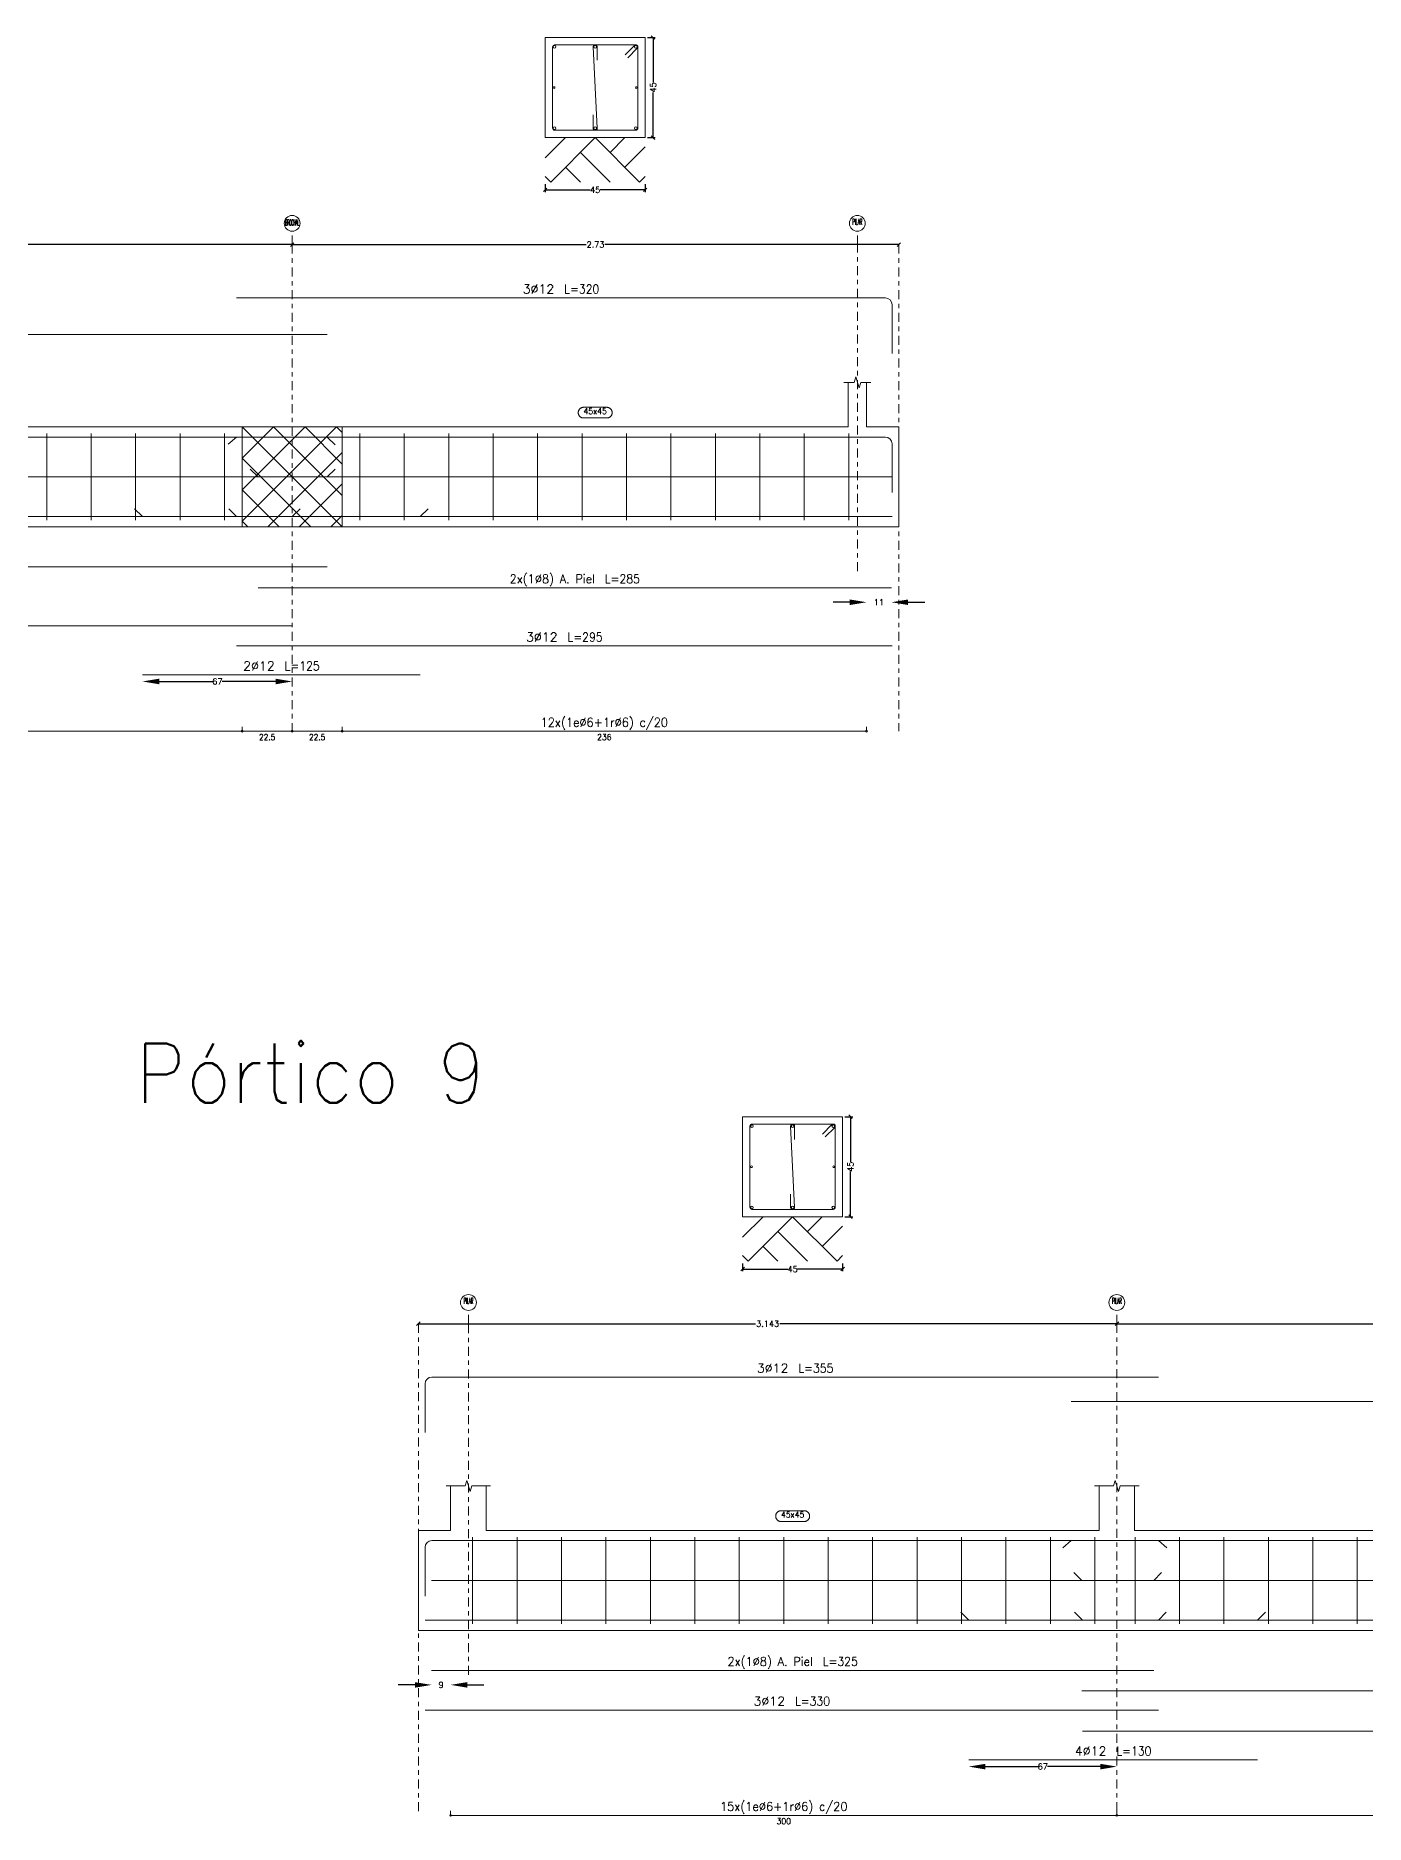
# Model space of a CAD drawing. Header units: millimetres. Extents: x 1 to 227, y -3 to 111.
# Drawn here: x 32.46 to 62.37, y -2.75 to 37.48 of the extents above; entities that cross this region are included whole.
import ezdxf
from ezdxf.enums import TextEntityAlignment as Align

# ---------------------------------------------------------------- set-up
doc = ezdxf.new("R2010")
doc.units = ezdxf.units.MM
doc.linetypes.add('CYPE_RAYAPUNTO', pattern=[0.4125, 0.2025, -0.105, 0, -0.105])
for name, color, linetype, lineweight in [('ALZ_ARM_LONG_ARM_TEXTOS', 3, 'Continuous', 9), ('ALZ_ARM_LONG_TXT_LONG', 3, 'Continuous', 9), ('ALZ_ARM_TRANS_TXT_EST', 3, 'Continuous', 9), ('ALZ_CONT_NUDOS', 122, 'Continuous', 9), ('ALZ_CONT_VIG_HORMIGON', 2, 'Continuous', 9), ('ALZ_COT_COT_ARM', 3, 'Continuous', 0), ('ALZ_COT_COT_EST', 3, 'Continuous', 0), ('ALZ_COT_COT_LIN_APOYOS', 2, 'CYPE_RAYAPUNTO', 0), ('ALZ_COT_LONGITUD_PROYECTADA', 122, 'Continuous', 0), ('ALZ_COT_TEXTOS_ESTRIBOS', 122, 'Continuous', 0), ('ALZ_REF_COT_LIN_AUX_COTA', 2, 'CYPE_RAYAPUNTO', 9), ('ALZ_REF_REF_NOMBRE', 3, 'Continuous', 9), ('ALZ_REF_REF_REFERENCIA', 3, 'Continuous', 9), ('ALZ_REF_REFERENCIA_PORTICO', 3, 'Continuous', 9), ('ALZ_REF_TEXTO_REF_NOMBRE', 3, 'Continuous', 9), ('ALZ_REF_TEXTO_REF_REFERENCIA', 3, 'Continuous', 9), ('ARM_LONGITUDINAL_Ø12', 171, 'Continuous', 9), ('ARM_LONGITUDINAL_Ø8', 32, 'Continuous', 9), ('ARM_TRANSVERSAL_Ø6', 151, 'Continuous', 9), ('SEC_CONT_TERRENO_SECCION', 36, 'Continuous', 0), ('SEC_CONT_VIG_HORMIGON_SECCION', 2, 'Continuous', 9), ('SEC_COTAS_SEC_DIM_VIGA', 122, 'Continuous', 0)]:
    doc.layers.add(name, color=color, linetype=linetype, lineweight=lineweight)
doc.styles.add('CYPETXT_0.2_romans', font='romans__.ttf', dxfattribs={"height": 0.133333})
doc.styles.add('CYPETXT_romans', font='romans__.ttf', dxfattribs={"height": 0.2})
doc.dimstyles.new('cype_arrow', dxfattribs={"dimtxt": 0.18, "dimasz": 0.375, "dimexe": 0.05, "dimexo": 0.05, "dimgap": 0, "dimtad": 0, "dimdec": 4, "dimzin": 0, "dimdsep": 46, "dimtxsty": 'CYPETXT_0.2_romans', "dimcen": 0.09, "dimadec": 0, "dimazin": 0, "dimtfac": 1, "dimtdec": 4, "dimtofl": 0, "dimtmove": 2, "dimatfit": 3, "dimfxl": 1, "dimtolj": 1, "dimtzin": 0, "dimarcsym": 0})
doc.dimstyles.new('cype_oblique', dxfattribs={"dimtxt": 0.18, "dimasz": 0.18, "dimexe": 0.05, "dimexo": 0.05, "dimgap": 0, "dimtad": 0, "dimdec": 4, "dimzin": 0, "dimdsep": 46, "dimtxsty": 'CYPETXT_0.2_romans', "dimblk": 'OBLIQUE', "dimtsz": 0.04, "dimcen": 0.09, "dimadec": 0, "dimazin": 0, "dimtfac": 1, "dimtdec": 4, "dimtofl": 0, "dimtmove": 2, "dimatfit": 3, "dimfxl": 1, "dimtolj": 1, "dimtzin": 0, "dimarcsym": 0})

# ---------------------------------------------------------------- blocks, each defined once
blk = doc.blocks.new('*D106')
at = {"layer": 'Defpoints', "color": 0, "transparency": 16777216}
for p in [(43.917, 34.193), (46.167, 34.193), (46.167, 34.016)]:
    blk.add_point(p, dxfattribs=at)
at = {"layer": 'SEC_COTAS_SEC_DIM_VIGA', "color": 0, "lineweight": -2, "transparency": 16777216}
for p, q in [((43.877, 33.976), (43.957, 34.056)), ((43.917, 34.143), (43.917, 33.966)), ((43.917, 34.016), (44.932, 34.016)), ((46.167, 34.016), (45.153, 34.016)), ((46.127, 33.976), (46.207, 34.056)), ((46.167, 34.143), (46.167, 33.966))]:
    blk.add_line(p, q, dxfattribs=at)
at = {"layer": 'SEC_COTAS_SEC_DIM_VIGA', "color": 0, "transparency": 16777216, "insert": (45.042, 34.016), "char_height": 0.1333, "attachment_point": 5, "style": 'CYPETXT_0.2_romans'}
blk.add_mtext('\\A1;45', dxfattribs=at)
blk = doc.blocks.new('_OBLIQUE')
at = {"color": 0, "linetype": 'ByBlock', "lineweight": -2}
blk.add_line((-0.5, -0.5), (0.5, 0.5), dxfattribs=at)
blk = doc.blocks.new('*D107')
at = {"layer": 'Defpoints', "color": 0, "transparency": 16777216}
for p in [(46.167, 37.443), (46.345, 37.443), (46.167, 35.193)]:
    blk.add_point(p, dxfattribs=at)
at = {"layer": 'SEC_COTAS_SEC_DIM_VIGA', "color": 0, "lineweight": -2, "transparency": 16777216}
for p, q in [((46.217, 37.443), (46.395, 37.443)), ((46.385, 37.403), (46.305, 37.483)), ((46.345, 37.443), (46.345, 36.428)), ((46.345, 35.193), (46.345, 36.208)), ((46.217, 35.193), (46.395, 35.193)), ((46.385, 35.153), (46.305, 35.233))]:
    blk.add_line(p, q, dxfattribs=at)
at = {"layer": 'SEC_COTAS_SEC_DIM_VIGA', "color": 0, "transparency": 16777216, "insert": (46.345, 36.318), "char_height": 0.1333, "attachment_point": 5, "rotation": 90, "style": 'CYPETXT_0.2_romans'}
blk.add_mtext('\\A1;45', dxfattribs=at)
blk = doc.blocks.new('*D109')
at = {"layer": 'ALZ_COT_LONGITUD_PROYECTADA', "color": 0, "lineweight": -2, "transparency": 16777216}
for p, q in [((23.265, 32.745), (23.345, 32.825)), ((23.305, 32.785), (30.491, 32.785)), ((38.225, 32.785), (31.039, 32.785)), ((38.185, 32.745), (38.265, 32.825))]:
    blk.add_line(p, q, dxfattribs=at)
at = {"layer": 'Defpoints', "color": 0, "transparency": 16777216}
for p in [(23.305, 32.785), (23.305, 32.785), (38.225, 32.785)]:
    blk.add_point(p, dxfattribs=at)
at = {"layer": 'ALZ_COT_LONGITUD_PROYECTADA', "color": 0, "transparency": 16777216, "insert": (30.765, 32.785), "char_height": 0.1333, "attachment_point": 5, "style": 'CYPETXT_0.2_romans'}
blk.add_mtext('\\A1;2.984', dxfattribs=at)
blk = doc.blocks.new('*D110')
at = {"layer": 'ALZ_COT_LONGITUD_PROYECTADA', "color": 0, "lineweight": -2, "transparency": 16777216}
for p, q in [((38.185, 32.745), (38.265, 32.825)), ((38.225, 32.785), (44.841, 32.785)), ((51.873, 32.785), (45.256, 32.785)), ((51.833, 32.745), (51.913, 32.825))]:
    blk.add_line(p, q, dxfattribs=at)
at = {"layer": 'Defpoints', "color": 0, "transparency": 16777216}
for p in [(38.225, 32.785), (38.225, 32.785), (51.873, 32.785)]:
    blk.add_point(p, dxfattribs=at)
at = {"layer": 'ALZ_COT_LONGITUD_PROYECTADA', "color": 0, "transparency": 16777216, "insert": (45.049, 32.785), "char_height": 0.1333, "attachment_point": 5, "style": 'CYPETXT_0.2_romans'}
blk.add_mtext('\\A1;2.73', dxfattribs=at)
blk = doc.blocks.new('*D114')
at = {"layer": 'ALZ_COT_COT_ARM', "color": 0, "lineweight": -2, "transparency": 16777216}
for p, q in [((50.77, 24.739), (50.395, 24.739)), ((52.082, 24.739), (52.457, 24.739))]:
    blk.add_line(p, q, dxfattribs=at)
at = {"layer": 'ALZ_COT_COT_ARM', "color": 0, "transparency": 16777216}
for points in [[(50.77, 24.802), (50.77, 24.677), (51.145, 24.739)], [(52.082, 24.802), (52.082, 24.677), (51.707, 24.739)]]:
    blk.add_solid(points, dxfattribs=at)
at = {"layer": 'Defpoints', "color": 0, "transparency": 16777216}
for p in [(51.145, 24.739), (51.707, 24.739), (51.707, 24.739)]:
    blk.add_point(p, dxfattribs=at)
at = {"layer": 'ALZ_COT_COT_ARM', "color": 0, "transparency": 16777216, "insert": (51.426, 24.739), "char_height": 0.1333, "attachment_point": 5, "style": 'CYPETXT_0.2_romans'}
blk.add_mtext('\\A1;11', dxfattribs=at)
blk = doc.blocks.new('*D116')
at = {"layer": 'ALZ_COT_COT_ARM', "color": 0, "lineweight": -2, "transparency": 16777216}
for p, q in [((35.232, 22.957), (36.434, 22.957)), ((37.85, 22.957), (36.648, 22.957))]:
    blk.add_line(p, q, dxfattribs=at)
at = {"layer": 'ALZ_COT_COT_ARM', "color": 0, "transparency": 16777216}
for points in [[(35.232, 23.019), (35.232, 22.894), (34.857, 22.957)], [(37.85, 23.019), (37.85, 22.894), (38.225, 22.957)]]:
    blk.add_solid(points, dxfattribs=at)
at = {"layer": 'Defpoints', "color": 0, "transparency": 16777216}
for p in [(34.857, 22.957), (38.225, 22.957), (38.225, 22.957)]:
    blk.add_point(p, dxfattribs=at)
at = {"layer": 'ALZ_COT_COT_ARM', "color": 0, "transparency": 16777216, "insert": (36.541, 22.957), "char_height": 0.1333, "attachment_point": 5, "style": 'CYPETXT_0.2_romans'}
blk.add_mtext('\\A1;67', dxfattribs=at)
blk = doc.blocks.new('*D120')
at = {"layer": 'Defpoints', "color": 0, "transparency": 16777216}
for p in [(48.36, 9.915), (50.61, 9.915), (50.61, 9.738)]:
    blk.add_point(p, dxfattribs=at)
at = {"layer": 'SEC_COTAS_SEC_DIM_VIGA', "color": 0, "lineweight": -2, "transparency": 16777216}
for p, q in [((48.32, 9.698), (48.4, 9.778)), ((48.36, 9.865), (48.36, 9.688)), ((48.36, 9.738), (49.375, 9.738)), ((50.61, 9.738), (49.595, 9.738)), ((50.57, 9.698), (50.65, 9.778)), ((50.61, 9.865), (50.61, 9.688))]:
    blk.add_line(p, q, dxfattribs=at)
at = {"layer": 'SEC_COTAS_SEC_DIM_VIGA', "color": 0, "transparency": 16777216, "insert": (49.485, 9.738), "char_height": 0.1333, "attachment_point": 5, "style": 'CYPETXT_0.2_romans'}
blk.add_mtext('\\A1;45', dxfattribs=at)
blk = doc.blocks.new('*D121')
at = {"layer": 'Defpoints', "color": 0, "transparency": 16777216}
for p in [(50.61, 13.165), (50.787, 13.165), (50.61, 10.915)]:
    blk.add_point(p, dxfattribs=at)
at = {"layer": 'SEC_COTAS_SEC_DIM_VIGA', "color": 0, "lineweight": -2, "transparency": 16777216}
for p, q in [((50.66, 13.165), (50.837, 13.165)), ((50.827, 13.125), (50.747, 13.205)), ((50.787, 13.165), (50.787, 12.151)), ((50.787, 10.915), (50.787, 11.93)), ((50.66, 10.915), (50.837, 10.915)), ((50.827, 10.875), (50.747, 10.955))]:
    blk.add_line(p, q, dxfattribs=at)
at = {"layer": 'SEC_COTAS_SEC_DIM_VIGA', "color": 0, "transparency": 16777216, "insert": (50.787, 12.04), "char_height": 0.1333, "attachment_point": 5, "rotation": 90, "style": 'CYPETXT_0.2_romans'}
blk.add_mtext('\\A1;45', dxfattribs=at)
blk = doc.blocks.new('*D124')
at = {"layer": 'ALZ_COT_LONGITUD_PROYECTADA', "color": 0, "lineweight": -2, "transparency": 16777216}
for p, q in [((41.025, 8.469), (41.105, 8.549)), ((41.065, 8.509), (48.652, 8.509)), ((56.78, 8.509), (49.193, 8.509)), ((56.74, 8.469), (56.82, 8.549))]:
    blk.add_line(p, q, dxfattribs=at)
at = {"layer": 'Defpoints', "color": 0, "transparency": 16777216}
for p in [(41.065, 8.509), (41.065, 8.509), (56.78, 8.509)]:
    blk.add_point(p, dxfattribs=at)
at = {"layer": 'ALZ_COT_LONGITUD_PROYECTADA', "color": 0, "transparency": 16777216, "insert": (48.922, 8.509), "char_height": 0.1333, "attachment_point": 5, "style": 'CYPETXT_0.2_romans'}
blk.add_mtext('\\A1;3.143', dxfattribs=at)
blk = doc.blocks.new('*D125')
at = {"layer": 'ALZ_COT_LONGITUD_PROYECTADA', "color": 0, "lineweight": -2, "transparency": 16777216}
for p, q in [((56.74, 8.469), (56.82, 8.549)), ((56.78, 8.509), (64.571, 8.509)), ((72.905, 8.509), (65.113, 8.509)), ((72.865, 8.469), (72.945, 8.549))]:
    blk.add_line(p, q, dxfattribs=at)
at = {"layer": 'Defpoints', "color": 0, "transparency": 16777216}
for p in [(56.78, 8.509), (56.78, 8.509), (72.905, 8.509)]:
    blk.add_point(p, dxfattribs=at)
at = {"layer": 'ALZ_COT_LONGITUD_PROYECTADA', "color": 0, "transparency": 16777216, "insert": (64.842, 8.509), "char_height": 0.1333, "attachment_point": 5, "style": 'CYPETXT_0.2_romans'}
blk.add_mtext('\\A1;3.225', dxfattribs=at)
blk = doc.blocks.new('*D126')
at = {"layer": 'ALZ_COT_COT_ARM', "color": 0, "lineweight": -2, "transparency": 16777216}
for p, q in [((40.985, 0.384), (40.61, 0.384)), ((42.165, 0.384), (42.54, 0.384))]:
    blk.add_line(p, q, dxfattribs=at)
at = {"layer": 'ALZ_COT_COT_ARM', "color": 0, "transparency": 16777216}
for points in [[(40.985, 0.446), (40.985, 0.321), (41.36, 0.384)], [(42.165, 0.446), (42.165, 0.321), (41.79, 0.384)]]:
    blk.add_solid(points, dxfattribs=at)
at = {"layer": 'Defpoints', "color": 0, "transparency": 16777216}
for p in [(41.36, 0.384), (41.79, 0.384), (41.79, 0.384)]:
    blk.add_point(p, dxfattribs=at)
at = {"layer": 'ALZ_COT_COT_ARM', "color": 0, "transparency": 16777216, "insert": (41.575, 0.384), "char_height": 0.1333, "attachment_point": 5, "style": 'CYPETXT_0.2_romans'}
blk.add_mtext('\\A1;9', dxfattribs=at)
blk = doc.blocks.new('*D128')
at = {"layer": 'ALZ_COT_COT_ARM', "color": 0, "lineweight": -2, "transparency": 16777216}
for p, q in [((53.821, -1.454), (55.006, -1.454)), ((56.405, -1.454), (55.219, -1.454))]:
    blk.add_line(p, q, dxfattribs=at)
at = {"layer": 'ALZ_COT_COT_ARM', "color": 0, "transparency": 16777216}
for points in [[(53.821, -1.392), (53.821, -1.517), (53.446, -1.454)], [(56.405, -1.392), (56.405, -1.517), (56.78, -1.454)]]:
    blk.add_solid(points, dxfattribs=at)
at = {"layer": 'Defpoints', "color": 0, "transparency": 16777216}
for p in [(53.446, -1.454), (56.78, -1.454), (56.78, -1.454)]:
    blk.add_point(p, dxfattribs=at)
at = {"layer": 'ALZ_COT_COT_ARM', "color": 0, "transparency": 16777216, "insert": (55.113, -1.454), "char_height": 0.1333, "attachment_point": 5, "style": 'CYPETXT_0.2_romans'}
blk.add_mtext('\\A1;67', dxfattribs=at)

msp = doc.modelspace()

# ---------------------------------------------------------------- linework, layer by layer
at = {"layer": 'ALZ_CONT_NUDOS'}
for p, q in [((50.73536, 28.685), (50.73536, 29.685)), ((51.14537, 28.685), (51.14537, 29.685)), ((37.09949, 28.685), (37.09949, 28.685)), ((39.34953, 28.685), (39.34953, 28.685)), ((37.09949, 26.435), (37.09949, 26.435)), ((39.34953, 26.435), (39.34953, 26.435)), ((41.79005, 3.8607), (41.79005, 4.8607)), ((42.59005, 3.8607), (42.59005, 4.8607)), ((56.37955, 3.8607), (56.37955, 4.8607)), ((57.17955, 3.8607), (57.17955, 4.8607))]:
    msp.add_line(p, q, dxfattribs=at)
at = {"layer": 'ALZ_CONT_NUDOS', "lineweight": 0}
for p, q in [((37.09949, 27.27079), (38.51371, 28.685)), ((37.09949, 27.9779), (37.8066, 28.685)), ((37.09949, 26.56368), (39.22081, 28.685)), ((39.34949, 26.435), (37.09949, 28.685)), ((39.34949, 27.14211), (37.8066, 28.685)), ((39.34949, 27.84922), (38.51371, 28.685)), ((39.34949, 28.55632), (39.22081, 28.685)), ((38.64239, 26.435), (37.09949, 27.9779)), ((37.67792, 26.435), (39.34949, 28.10657)), ((38.38503, 26.435), (39.34949, 27.39946)), ((37.93528, 26.435), (37.09949, 27.27079)), ((37.22817, 26.435), (37.09949, 26.56368)), ((39.09213, 26.435), (39.34949, 26.69236))]:
    msp.add_line(p, q, dxfattribs=at)
at = {"layer": 'ALZ_CONT_NUDOS'}
for points in [[(50.63536, 29.685), (50.86537, 29.685), (50.90287, 29.81), (50.97787, 29.56), (51.01537, 29.685), (51.24537, 29.685)], [(37.09949, 28.685), (39.34953, 28.685)], [(51.14537, 28.685), (51.87251, 28.685), (51.87251, 26.435), (51.14537, 26.435), (50.73536, 26.435)], [(37.09949, 26.435), (39.34953, 26.435)], [(41.69005, 4.8607), (42.11505, 4.8607), (42.15255, 4.9857), (42.22755, 4.7357), (42.26505, 4.8607), (42.69005, 4.8607)], [(56.27955, 4.8607), (56.70455, 4.8607), (56.74205, 4.9857), (56.81705, 4.7357), (56.85455, 4.8607), (57.27955, 4.8607)], [(41.79005, 3.8607), (41.06505, 3.8607), (41.06505, 1.6107), (41.79005, 1.6107), (42.59005, 1.6107)], [(56.37955, 1.6107), (57.17955, 1.6107)]]:
    msp.add_lwpolyline(points, dxfattribs=at)
at = {"layer": 'ALZ_CONT_NUDOS', "lineweight": 0}
msp.add_lwpolyline([(37.09949, 28.685), (37.09949, 26.435), (39.34949, 26.435), (39.34949, 28.685), (37.09949, 28.685)], close=True, dxfattribs=at)
at = {"layer": 'ALZ_CONT_VIG_HORMIGON'}
for p, q in [((23.51049, 28.685), (37.09949, 28.685)), ((39.34953, 28.685), (50.73536, 28.685)), ((23.51049, 26.435), (37.09949, 26.435)), ((39.34953, 26.435), (50.73536, 26.435)), ((42.59005, 3.8607), (56.37955, 3.8607)), ((57.17955, 3.8607), (70.79756, 3.8607)), ((42.59005, 1.6107), (56.37955, 1.6107)), ((57.17955, 1.6107), (70.79756, 1.6107))]:
    msp.add_line(p, q, dxfattribs=at)
at = {"layer": 'ALZ_COT_COT_EST'}
for p, q in [((37.09949, 21.83768), (37.09949, 21.93768)), ((38.22451, 21.83768), (38.22451, 21.93768)), ((39.34953, 21.83768), (39.34953, 21.93768)), ((41.79005, -2.55062), (41.79005, -2.45062)), ((56.77955, -2.55062), (56.77955, -2.45062))]:
    msp.add_line(p, q, dxfattribs=at)
for points in [[(23.30549, 21.83768), (37.09949, 21.83768), (37.09949, 21.93768)], [(37.09949, 21.83768), (38.22451, 21.83768), (38.22451, 21.93768)], [(38.22451, 21.83768), (39.34953, 21.83768), (39.34953, 21.93768)], [(39.34953, 21.83768), (51.14537, 21.83768), (51.14537, 21.93768)], [(41.79005, -2.55062), (56.77955, -2.55062), (56.77955, -2.45062)], [(56.77955, -2.55062), (71.59756, -2.55062), (71.59756, -2.45062)]]:
    msp.add_lwpolyline(points, dxfattribs=at)
for centre in [(37.09949, 21.83768), (37.09949, 21.83768), (38.22451, 21.83768), (38.22451, 21.83768), (39.34953, 21.83768), (39.34953, 21.83768), (51.14537, 21.83768), (41.79005, -2.55062), (56.77955, -2.55062), (56.77955, -2.55062)]:
    msp.add_circle(centre, 0.02, dxfattribs=at)
at = {"layer": 'ALZ_COT_COT_LIN_APOYOS'}
for p, q in [((38.22451, 32.785), (38.22451, 21.83768)), ((51.87251, 32.785), (51.87251, 21.83768)), ((41.06505, 8.50922), (41.06505, -2.55062)), ((56.77955, 8.50922), (56.77955, -2.55062))]:
    msp.add_line(p, q, dxfattribs=at)
at = {"layer": 'ALZ_REF_COT_LIN_AUX_COTA'}
for p, q in [((38.22451, 32.785), (38.22451, 33.085)), ((50.94037, 32.785), (50.94037, 33.085)), ((50.94037, 25.435), (50.94037, 32.785)), ((42.19005, 8.50922), (42.19005, 8.80922)), ((42.19005, 0.6107), (42.19005, 8.50922)), ((56.77955, 8.50922), (56.77955, 8.80922))]:
    msp.add_line(p, q, dxfattribs=at)
at = {"layer": 'ALZ_REF_REF_NOMBRE'}
for points in [[(45.30444, 29.125), (45.31246, 29.12473), (45.32044, 29.12393), (45.32835, 29.1226), (45.33615, 29.12074), (45.34381, 29.11836), (45.35129, 29.11548), (45.35856, 29.1121), (45.3656, 29.10825), (45.37236, 29.10393), (45.37881, 29.09918), (45.38494, 29.094), (45.3907, 29.08842), (45.39608, 29.08248), (45.40105, 29.07618), (45.40559, 29.06957), (45.40968, 29.06267), (45.41329, 29.05551), (45.41642, 29.04813), (45.41906, 29.04055), (45.42117, 29.03282), (45.42277, 29.02496), (45.42384, 29.01701), (45.42438, 29.00901), (45.42438, 29.00099), (45.42384, 28.99299), (45.42277, 28.98504), (45.42117, 28.97718), (45.41906, 28.96945), (45.41642, 28.96187), (45.41329, 28.95449), (45.40968, 28.94733), (45.40559, 28.94043), (45.40105, 28.93382), (45.39608, 28.92752), (45.3907, 28.92158), (45.38494, 28.916), (45.37881, 28.91082), (45.37236, 28.90607), (45.3656, 28.90175), (45.35856, 28.8979), (45.35129, 28.89452), (45.34381, 28.89164), (45.33615, 28.88926), (45.32835, 28.8874), (45.32044, 28.88607), (45.31246, 28.88527), (45.30444, 28.885), (44.78044, 28.885), (44.77243, 28.88527), (44.76445, 28.88607), (44.75654, 28.8874), (44.74874, 28.88926), (44.74108, 28.89164), (44.7336, 28.89452), (44.72632, 28.8979), (44.71929, 28.90175), (44.71253, 28.90607), (44.70607, 28.91082), (44.69995, 28.916), (44.69418, 28.92158), (44.6888, 28.92752), (44.68383, 28.93382), (44.6793, 28.94043), (44.67521, 28.94733), (44.67159, 28.95449), (44.66846, 28.96187), (44.66583, 28.96945), (44.66371, 28.97718), (44.66211, 28.98504), (44.66105, 28.99299), (44.66051, 29.00099), (44.66051, 29.00901), (44.66105, 29.01701), (44.66211, 29.02496), (44.66371, 29.03282), (44.66583, 29.04055), (44.66846, 29.04813), (44.67159, 29.05551), (44.67521, 29.06267), (44.6793, 29.06957), (44.68383, 29.07618), (44.6888, 29.08248), (44.69418, 29.08842), (44.69995, 29.094), (44.70607, 29.09918), (44.71253, 29.10393), (44.71929, 29.10825), (44.72632, 29.1121), (44.7336, 29.11548), (44.74108, 29.11836), (44.74874, 29.12074), (44.75654, 29.1226), (44.76445, 29.12393), (44.77243, 29.12473), (44.78044, 29.125), (45.30444, 29.125)], [(49.7468, 4.3007), (49.75481, 4.30043), (49.76279, 4.29963), (49.7707, 4.29829), (49.7785, 4.29643), (49.78616, 4.29406), (49.79364, 4.29118), (49.80092, 4.2878), (49.80795, 4.28395), (49.81471, 4.27963), (49.82117, 4.27487), (49.82729, 4.2697), (49.83306, 4.26412), (49.83843, 4.25817), (49.8434, 4.25188), (49.84794, 4.24527), (49.85203, 4.23837), (49.85565, 4.23121), (49.85878, 4.22383), (49.86141, 4.21625), (49.86353, 4.20852), (49.86512, 4.20066), (49.86619, 4.19271), (49.86673, 4.18471), (49.86673, 4.17669), (49.86619, 4.16869), (49.86512, 4.16074), (49.86353, 4.15288), (49.86141, 4.14514), (49.85878, 4.13757), (49.85565, 4.13019), (49.85203, 4.12303), (49.84794, 4.11613), (49.8434, 4.10952), (49.83843, 4.10322), (49.83306, 4.09727), (49.82729, 4.0917), (49.82117, 4.08652), (49.81471, 4.08176), (49.80795, 4.07745), (49.80092, 4.0736), (49.79364, 4.07022), (49.78616, 4.06734), (49.7785, 4.06496), (49.7707, 4.0631), (49.76279, 4.06177), (49.75481, 4.06097), (49.7468, 4.0607), (49.2228, 4.0607), (49.21478, 4.06097), (49.2068, 4.06177), (49.19889, 4.0631), (49.19109, 4.06496), (49.18343, 4.06734), (49.17595, 4.07022), (49.16868, 4.0736), (49.16164, 4.07745), (49.15488, 4.08176), (49.14843, 4.08652), (49.1423, 4.0917), (49.13654, 4.09727), (49.13116, 4.10322), (49.12619, 4.10952), (49.12165, 4.11613), (49.11756, 4.12303), (49.11395, 4.13019), (49.11081, 4.13757), (49.10818, 4.14514), (49.10607, 4.15288), (49.10447, 4.16074), (49.1034, 4.16869), (49.10286, 4.17669), (49.10286, 4.18471), (49.1034, 4.19271), (49.10447, 4.20066), (49.10607, 4.20852), (49.10818, 4.21625), (49.11081, 4.22383), (49.11395, 4.23121), (49.11756, 4.23837), (49.12165, 4.24527), (49.12619, 4.25188), (49.13116, 4.25817), (49.13654, 4.26412), (49.1423, 4.2697), (49.14843, 4.27487), (49.15488, 4.27963), (49.16164, 4.28395), (49.16868, 4.2878), (49.17595, 4.29118), (49.18343, 4.29406), (49.19109, 4.29643), (49.19889, 4.29829), (49.2068, 4.29963), (49.21478, 4.30043), (49.2228, 4.3007), (49.7468, 4.3007)]]:
    msp.add_lwpolyline(points, close=True, dxfattribs=at)
at = {"layer": 'ALZ_REF_REF_REFERENCIA'}
for centre in [(38.22451, 33.26339), (50.94037, 33.26339), (42.19005, 8.98761), (56.77955, 8.98761)]:
    msp.add_circle(centre, 0.17839, dxfattribs=at)
at = {"layer": 'ARM_LONGITUDINAL_Ø12'}
for p, q in [((36.97251, 28.455), (36.78144, 28.29378)), ((39.015, 28.455), (39.19178, 28.27822)), ((34.85716, 26.665), (34.68038, 26.84178)), ((36.97251, 26.665), (36.79573, 26.84178)), ((38.22451, 26.665), (38.40129, 26.84178)), ((41.10716, 26.665), (41.28394, 26.84178)), ((55.75455, 3.6307), (55.56528, 3.46736)), ((57.71505, 3.6307), (57.90468, 3.46778)), ((53.44553, 1.8407), (53.26875, 2.01747)), ((56.00455, 1.8407), (55.82777, 2.01747)), ((57.71505, 1.8407), (57.89183, 2.01747)), ((59.94553, 1.8407), (60.1223, 2.01747))]:
    msp.add_line(p, q, dxfattribs=at)
for points in [[(36.97251, 31.585), (51.57251, 31.585), (51.62991, 31.57358), (51.67858, 31.54107), (51.71109, 31.4924), (51.72251, 31.435), (51.72251, 30.335)], [(22.515, 30.762), (39.015, 30.762)], [(22.515, 28.455), (39.015, 28.455)], [(36.97251, 28.455), (51.57251, 28.455), (51.62991, 28.44358), (51.67858, 28.41107), (51.71109, 28.3624), (51.72251, 28.305), (51.72251, 27.205)], [(22.47451, 26.665), (38.22451, 26.665)], [(34.85716, 26.665), (41.10716, 26.665)], [(36.97251, 26.665), (51.72251, 26.665)], [(22.47451, 24.20498), (38.22451, 24.20498)], [(36.97251, 23.75692), (51.72251, 23.75692)], [(34.85716, 23.10692), (41.10716, 23.10692)], [(41.21505, 6.05922), (41.21505, 7.15922), (41.22647, 7.21662), (41.25899, 7.26529), (41.30765, 7.2978), (41.36505, 7.30922), (57.71505, 7.30922)], [(55.75455, 6.7607), (72.60455, 6.7607), (72.66195, 6.74928), (72.71061, 6.71676), (72.74313, 6.6681), (72.75455, 6.6107), (72.75455, 5.5107)], [(41.21505, 2.3807), (41.21505, 3.4807), (41.22647, 3.5381), (41.25899, 3.58676), (41.30765, 3.61928), (41.36505, 3.6307), (57.71505, 3.6307)], [(55.75455, 3.6307), (72.60455, 3.6307), (72.66195, 3.61928), (72.71061, 3.58676), (72.74313, 3.5381), (72.75455, 3.4807), (72.75455, 2.3807)], [(41.21505, 1.8407), (57.71505, 1.8407)], [(53.44553, 1.8407), (59.94553, 1.8407)], [(56.00455, 1.8407), (72.75455, 1.8407)], [(41.21505, -0.18155), (57.71505, -0.18155)], [(56.00455, -0.65419), (72.75455, -0.65419)], [(53.44553, -1.30419), (59.94553, -1.30419)]]:
    msp.add_lwpolyline(points, dxfattribs=at)
for centre in [(44.12744, 37.2329), (45.04244, 37.2329), (45.95744, 37.2329), (44.12744, 35.4029), (45.04244, 35.4029), (45.95744, 35.4029), (48.5698, 12.95534), (49.4848, 12.95534), (50.3998, 12.95534), (48.5698, 11.12534), (49.4848, 11.12534), (50.3998, 11.12534)]:
    msp.add_circle(centre, 0.03, dxfattribs=at)
at = {"layer": 'ARM_LONGITUDINAL_Ø8'}
for p, q in [((37.45744, 27.56), (37.28066, 27.73678)), ((39.015, 27.56), (39.19178, 27.73678)), ((55.98855, 2.7357), (55.81178, 2.91247)), ((57.6098, 2.7357), (57.78657, 2.91247))]:
    msp.add_line(p, q, dxfattribs=at)
for points in [[(22.515, 27.56), (39.015, 27.56)], [(37.45744, 27.56), (51.70744, 27.56)], [(22.515, 25.535), (39.015, 25.535)], [(37.45744, 25.06619), (51.70744, 25.06619)], [(41.3598, 2.7357), (57.6098, 2.7357)], [(55.98855, 2.7357), (71.98855, 2.7357)], [(41.3598, 0.7107), (57.6098, 0.7107)], [(55.98855, 0.24867), (71.98855, 0.24867)]]:
    msp.add_lwpolyline(points, dxfattribs=at)
for centre in [(44.11744, 36.3179), (45.96744, 36.3179), (48.5598, 12.04034), (50.4098, 12.04034)]:
    msp.add_circle(centre, 0.02, dxfattribs=at)
at = {"layer": 'ARM_TRANSVERSAL_Ø6'}
for p, q in [((32.70249, 28.535), (32.70249, 26.585)), ((33.70249, 28.535), (33.70249, 26.585)), ((34.70249, 28.535), (34.70249, 26.585)), ((35.70249, 28.535), (35.70249, 26.585)), ((36.70249, 28.535), (36.70249, 26.585)), ((39.74745, 28.535), (39.74745, 26.585)), ((40.74745, 28.535), (40.74745, 26.585)), ((41.74745, 28.535), (41.74745, 26.585)), ((42.74745, 28.535), (42.74745, 26.585)), ((43.74745, 28.535), (43.74745, 26.585)), ((44.74745, 28.535), (44.74745, 26.585)), ((45.74745, 28.535), (45.74745, 26.585)), ((46.74745, 28.535), (46.74745, 26.585)), ((47.74745, 28.535), (47.74745, 26.585)), ((48.74745, 28.535), (48.74745, 26.585)), ((49.74745, 28.535), (49.74745, 26.585)), ((50.74745, 28.535), (50.74745, 26.585)), ((42.2848, 3.7107), (42.2848, 1.7607)), ((43.2848, 3.7107), (43.2848, 1.7607)), ((44.2848, 3.7107), (44.2848, 1.7607)), ((45.2848, 3.7107), (45.2848, 1.7607)), ((46.2848, 3.7107), (46.2848, 1.7607)), ((47.2848, 3.7107), (47.2848, 1.7607)), ((48.2848, 3.7107), (48.2848, 1.7607)), ((49.2848, 3.7107), (49.2848, 1.7607)), ((50.2848, 3.7107), (50.2848, 1.7607)), ((51.2848, 3.7107), (51.2848, 1.7607)), ((52.2848, 3.7107), (52.2848, 1.7607)), ((53.2848, 3.7107), (53.2848, 1.7607)), ((54.2848, 3.7107), (54.2848, 1.7607)), ((55.2848, 3.7107), (55.2848, 1.7607)), ((56.2848, 3.7107), (56.2848, 1.7607)), ((57.18855, 3.7107), (57.18855, 1.7607)), ((58.18855, 3.7107), (58.18855, 1.7607)), ((59.18855, 3.7107), (59.18855, 1.7607)), ((60.18855, 3.7107), (60.18855, 1.7607)), ((61.18855, 3.7107), (61.18855, 1.7607)), ((62.18855, 3.7107), (62.18855, 1.7607))]:
    msp.add_line(p, q, dxfattribs=at)
for points in [[(45.77713, 36.98895), (45.98926, 37.20108), (45.99486, 37.2079), (45.99902, 37.21568), (46.00158, 37.22412), (46.00244, 37.2329), (46.00158, 37.24168), (45.99902, 37.25012), (45.99486, 37.2579), (45.98926, 37.26472), (45.98244, 37.27031), (45.97466, 37.27447), (45.96622, 37.27703), (45.95744, 37.2779), (44.12744, 37.2779), (44.11022, 37.27447), (44.09562, 37.26472), (44.08587, 37.25012), (44.08244, 37.2329), (44.08244, 35.4029), (44.08587, 35.38568), (44.09562, 35.37108), (44.11022, 35.36132), (44.12744, 35.3579), (45.95744, 35.3579), (45.97466, 35.36132), (45.98926, 35.37108), (45.99902, 35.38568), (46.00244, 35.4029), (46.00244, 37.2329), (46.00158, 37.24168), (45.99902, 37.25012), (45.99486, 37.2579), (45.98926, 37.26472), (45.98244, 37.27031), (45.97466, 37.27447), (45.96622, 37.27703), (45.95744, 37.2779), (45.94866, 37.27703), (45.94022, 37.27447), (45.93244, 37.27031), (45.92562, 37.26472), (45.71349, 37.05259)], [(44.99744, 35.7029), (44.99744, 35.4029), (44.99857, 35.39289), (45.0019, 35.38337), (45.00726, 35.37484), (45.01439, 35.36772), (45.02292, 35.36235), (45.03243, 35.35903), (45.04244, 35.3579), (45.05246, 35.35903), (45.06197, 35.36235), (45.0705, 35.36772), (45.07763, 35.37484), (45.08299, 35.38337), (45.08631, 35.39289), (45.08744, 35.4029), (44.99744, 37.2329), (44.99857, 37.24291), (45.0019, 37.25242), (45.00726, 37.26096), (45.01439, 37.26808), (45.02292, 37.27344), (45.03243, 37.27677), (45.04244, 37.2779), (45.05246, 37.27677), (45.06197, 37.27344), (45.0705, 37.26808), (45.07763, 37.26096), (45.08299, 37.25242), (45.08631, 37.24291), (45.08744, 37.2329), (45.08744, 36.9329)], [(50.21948, 12.71139), (50.43162, 12.92352), (50.43721, 12.93034), (50.44137, 12.93812), (50.44393, 12.94656), (50.4448, 12.95534), (50.44393, 12.96412), (50.44137, 12.97256), (50.43721, 12.98034), (50.43162, 12.98716), (50.4248, 12.99276), (50.41702, 12.99691), (50.40858, 12.99947), (50.3998, 13.00034), (48.5698, 13.00034), (48.55258, 12.99691), (48.53798, 12.98716), (48.52822, 12.97256), (48.5248, 12.95534), (48.5248, 11.12534), (48.52822, 11.10812), (48.53798, 11.09352), (48.55258, 11.08376), (48.5698, 11.08034), (50.3998, 11.08034), (50.41702, 11.08376), (50.43162, 11.09352), (50.44137, 11.10812), (50.4448, 11.12534), (50.4448, 12.95534), (50.44393, 12.96412), (50.44137, 12.97256), (50.43721, 12.98034), (50.43162, 12.98716), (50.4248, 12.99276), (50.41702, 12.99691), (50.40858, 12.99947), (50.3998, 13.00034), (50.39102, 12.99947), (50.38258, 12.99691), (50.3748, 12.99276), (50.36798, 12.98716), (50.15584, 12.77503)], [(49.4398, 11.42534), (49.4398, 11.12534), (49.44092, 11.11533), (49.44425, 11.10581), (49.44961, 11.09728), (49.45674, 11.09016), (49.46527, 11.0848), (49.47478, 11.08147), (49.4848, 11.08034), (49.49481, 11.08147), (49.50432, 11.0848), (49.51285, 11.09016), (49.51998, 11.09728), (49.52534, 11.10581), (49.52867, 11.11533), (49.5298, 11.12534), (49.4398, 12.95534), (49.44092, 12.96535), (49.44425, 12.97486), (49.44961, 12.9834), (49.45674, 12.99052), (49.46527, 12.99588), (49.47478, 12.99921), (49.4848, 13.00034), (49.49481, 12.99921), (49.50432, 12.99588), (49.51285, 12.99052), (49.51998, 12.9834), (49.52534, 12.97486), (49.52867, 12.96535), (49.5298, 12.95534), (49.5298, 12.65534)]]:
    msp.add_lwpolyline(points, dxfattribs=at)
at = {"layer": 'SEC_CONT_TERRENO_SECCION'}
for p, q in [((43.91744, 34.73457), (44.37578, 35.1929)), ((44.04244, 34.1929), (45.04244, 35.1929)), ((45.04244, 35.1929), (46.04244, 34.1929)), ((45.37578, 34.85957), (45.70911, 35.1929)), ((44.70911, 34.85957), (45.37578, 34.1929)), ((45.70911, 34.52623), (46.16744, 34.98457)), ((43.91744, 34.3179), (44.04244, 34.1929)), ((44.37578, 34.52623), (44.70911, 34.1929)), ((46.04244, 34.1929), (46.16744, 34.3179)), ((48.3598, 10.45701), (48.81813, 10.91534)), ((48.4848, 9.91534), (49.4848, 10.91534)), ((49.4848, 10.91534), (50.4848, 9.91534)), ((49.81813, 10.58201), (50.15146, 10.91534)), ((49.15146, 10.58201), (49.81813, 9.91534)), ((50.15146, 10.24867), (50.6098, 10.70701)), ((48.81813, 10.24867), (49.15146, 9.91534)), ((48.3598, 10.04034), (48.4848, 9.91534)), ((50.4848, 9.91534), (50.6098, 10.04034))]:
    msp.add_line(p, q, dxfattribs=at)
at = {"layer": 'SEC_CONT_VIG_HORMIGON_SECCION'}
for points in [[(46.16744, 37.4429), (43.91744, 37.4429), (43.91744, 35.1929), (46.16744, 35.1929), (46.16744, 37.4429)], [(50.6098, 13.16534), (48.3598, 13.16534), (48.3598, 10.91534), (50.6098, 10.91534), (50.6098, 13.16534)]]:
    msp.add_lwpolyline(points, close=True, dxfattribs=at)

# ---------------------------------------------------------------- texts
at = {"layer": 'ALZ_ARM_LONG_ARM_TEXTOS', "style": 'CYPETXT_romans'}
for s, width, p, p2 in [('3%%c12', 0.900912, (43.41101, 31.685), (44.12201, 31.685)), ('2x(1%%c8) A. Piel', 0.787854, (43.11644, 25.16619), (45.03644, 25.16619)), ('3%%c12', 0.900912, (43.48601, 23.85692), (44.19701, 23.85692)), ('2%%c12', 0.900912, (37.12066, 23.20692), (37.83166, 23.20692)), ('3%%c12', 0.934008, (48.67855, 7.40922), (49.38955, 7.40922)), ('2x(1%%c8) A. Piel', 0.796772, (48.0188, 0.8107), (49.9388, 0.8107)), ('3%%c12', 0.934008, (48.60355, -0.08155), (49.31455, -0.08155)), ('4%%c12', 0.934008, (55.83403, -1.20419), (56.54503, -1.20419))]:
    msp.add_text(s, height=0.2, dxfattribs=dict(at, width=width)).set_placement(p, p2, align=Align.FIT)
at = {"layer": 'ALZ_ARM_LONG_TXT_LONG', "style": 'CYPETXT_romans'}
for s, width, p, p2 in [(' L=320', 0.7704, (44.22201, 31.685), (45.13401, 31.685)), (' L=285', 0.7704, (45.13644, 25.16619), (46.04844, 25.16619)), (' L=295', 0.7704, (44.29701, 23.85692), (45.20901, 23.85692)), (' L=125', 0.7704, (37.93166, 23.20692), (38.84366, 23.20692)), (' L=355', 0.77012, (49.48955, 7.40922), (50.40155, 7.40922)), (' L=325', 0.77012, (50.0388, 0.8107), (50.9508, 0.8107)), (' L=330', 0.77012, (49.41455, -0.08155), (50.32655, -0.08155)), (' L=130', 0.77012, (56.64503, -1.20419), (57.55703, -1.20419))]:
    msp.add_text(s, height=0.2, dxfattribs=dict(at, width=width)).set_placement(p, p2, align=Align.FIT)
at = {"layer": 'ALZ_ARM_TRANS_TXT_EST', "style": 'CYPETXT_romans'}
for s, width, p, p2 in [('12x(1e%%c6+1r%%c6) c/20', 0.810054, (43.81495, 21.93768), (46.67995, 21.93768)), ('15x(1e%%c6+1r%%c6) c/20', 0.822866, (47.8523, -2.45062), (50.7173, -2.45062))]:
    msp.add_text(s, height=0.2, dxfattribs=dict(at, width=width)).set_placement(p, p2, align=Align.FIT)
at = {"layer": 'ALZ_COT_TEXTOS_ESTRIBOS', "style": 'CYPETXT_romans'}
for s, width, p, p2 in [('22.5', 0.816085, (37.478, 21.63768), (37.846, 21.63768)), ('22.5', 0.816085, (38.60302, 21.63768), (38.97102, 21.63768)), ('236', 0.841121, (45.08545, 21.63768), (45.40945, 21.63768)), ('300', 0.840941, (49.1228, -2.75062), (49.4468, -2.75062))]:
    msp.add_text(s, height=0.133333, dxfattribs=dict(at, width=width)).set_placement(p, p2, align=Align.FIT)
at = {"layer": 'ALZ_REF_REFERENCIA_PORTICO', "style": 'CYPETXT_romans', "width": 0.808977}
msp.add_text('Pórtico 9', height=1.333333, dxfattribs=at).set_placement((34.69805, 13.48001), (42.57805, 13.48001), align=Align.FIT)
at = {"layer": 'ALZ_REF_TEXTO_REF_NOMBRE', "style": 'CYPETXT_romans'}
for width, p, p2 in [(0.840822, (44.78044, 28.97167), (45.30444, 28.97167)), (0.840683, (49.2228, 4.14736), (49.7468, 4.14736))]:
    msp.add_text('45x45', height=0.133333, dxfattribs=dict(at, width=width)).set_placement(p, p2, align=Align.FIT)
at = {"layer": 'ALZ_REF_TEXTO_REF_REFERENCIA', "style": 'CYPETXT_romans'}
for s, width, p, p2 in [('BROCHAL', 0.325114, (38.06765, 33.21261), (38.38044, 33.21261)), ('PILAR', 0.406031, (50.83037, 33.23006), (51.05037, 33.23006)), ('PILAR', 0.406031, (42.08005, 8.95428), (42.30005, 8.95428)), ('PILAR', 0.406031, (56.66955, 8.95428), (56.88955, 8.95428))]:
    msp.add_text(s, height=0.133333, dxfattribs=dict(at, width=width)).set_placement(p, p2, align=Align.FIT)

# ---------------------------------------------------------------- dimensions: what is measured, and where the dimension line sits
at = {"layer": 'ALZ_COT_COT_ARM'}
for p1, p2, text, picture, middle in [((51.14537, 24.73919), (51.70744, 24.73919), '11', '*D114', (51.4264, 24.73919)), ((34.85716, 22.95692), (38.22451, 22.95692), '67', '*D116', (36.54084, 22.95692)), ((41.3598, 0.3837), (41.79005, 0.3837), '9', '*D126', (41.57492, 0.3837)), ((53.44553, -1.45419), (56.77955, -1.45419), '67', '*D128', (55.11254, -1.45419))]:
    dim = msp.add_aligned_dim(p1=p1, p2=p2, distance=0, text=text, dimstyle='cype_arrow', override={"dimexe": 0, "dimexo": 0}, dxfattribs=at)
    dim.commit()
    dim.dimension.update_dxf_attribs({"geometry": picture, "text_midpoint": middle})
at = {"layer": 'ALZ_COT_LONGITUD_PROYECTADA'}
for p1, p2, text, picture, middle in [((38.22451, 32.785), (23.30549, 32.785), '2.984', '*D109', (30.765, 32.785)), ((51.87251, 32.785), (38.22451, 32.785), '2.73', '*D110', (45.04851, 32.785)), ((56.77955, 8.50922), (41.06505, 8.50922), '3.143', '*D124', (48.9223, 8.50922)), ((72.90455, 8.50922), (56.77955, 8.50922), '3.225', '*D125', (64.84205, 8.50922))]:
    dim = msp.add_aligned_dim(p1=p1, p2=p2, distance=0, text=text, dimstyle='cype_oblique', override={"dimexe": 0, "dimexo": 0}, dxfattribs=at)
    dim.commit()
    dim.dimension.update_dxf_attribs({"geometry": picture, "text_midpoint": middle})
at = {"layer": 'SEC_COTAS_SEC_DIM_VIGA'}
for p1, p2, picture, middle in [((46.16744, 35.1929), (46.16744, 37.4429), '*D107', (46.34478, 36.3179)), ((43.91744, 34.1929), (46.16744, 34.1929), '*D106', (45.04244, 34.01557)), ((50.6098, 10.91534), (50.6098, 13.16534), '*D121', (50.78713, 12.04034)), ((48.3598, 9.91534), (50.6098, 9.91534), '*D120', (49.4848, 9.73801))]:
    dim = msp.add_aligned_dim(p1=p1, p2=p2, distance=-0.17733, text='45', dimstyle='cype_oblique', dxfattribs=at)
    dim.commit()
    dim.dimension.update_dxf_attribs({"geometry": picture, "text_midpoint": middle})

doc.saveas('drawing.dxf')
